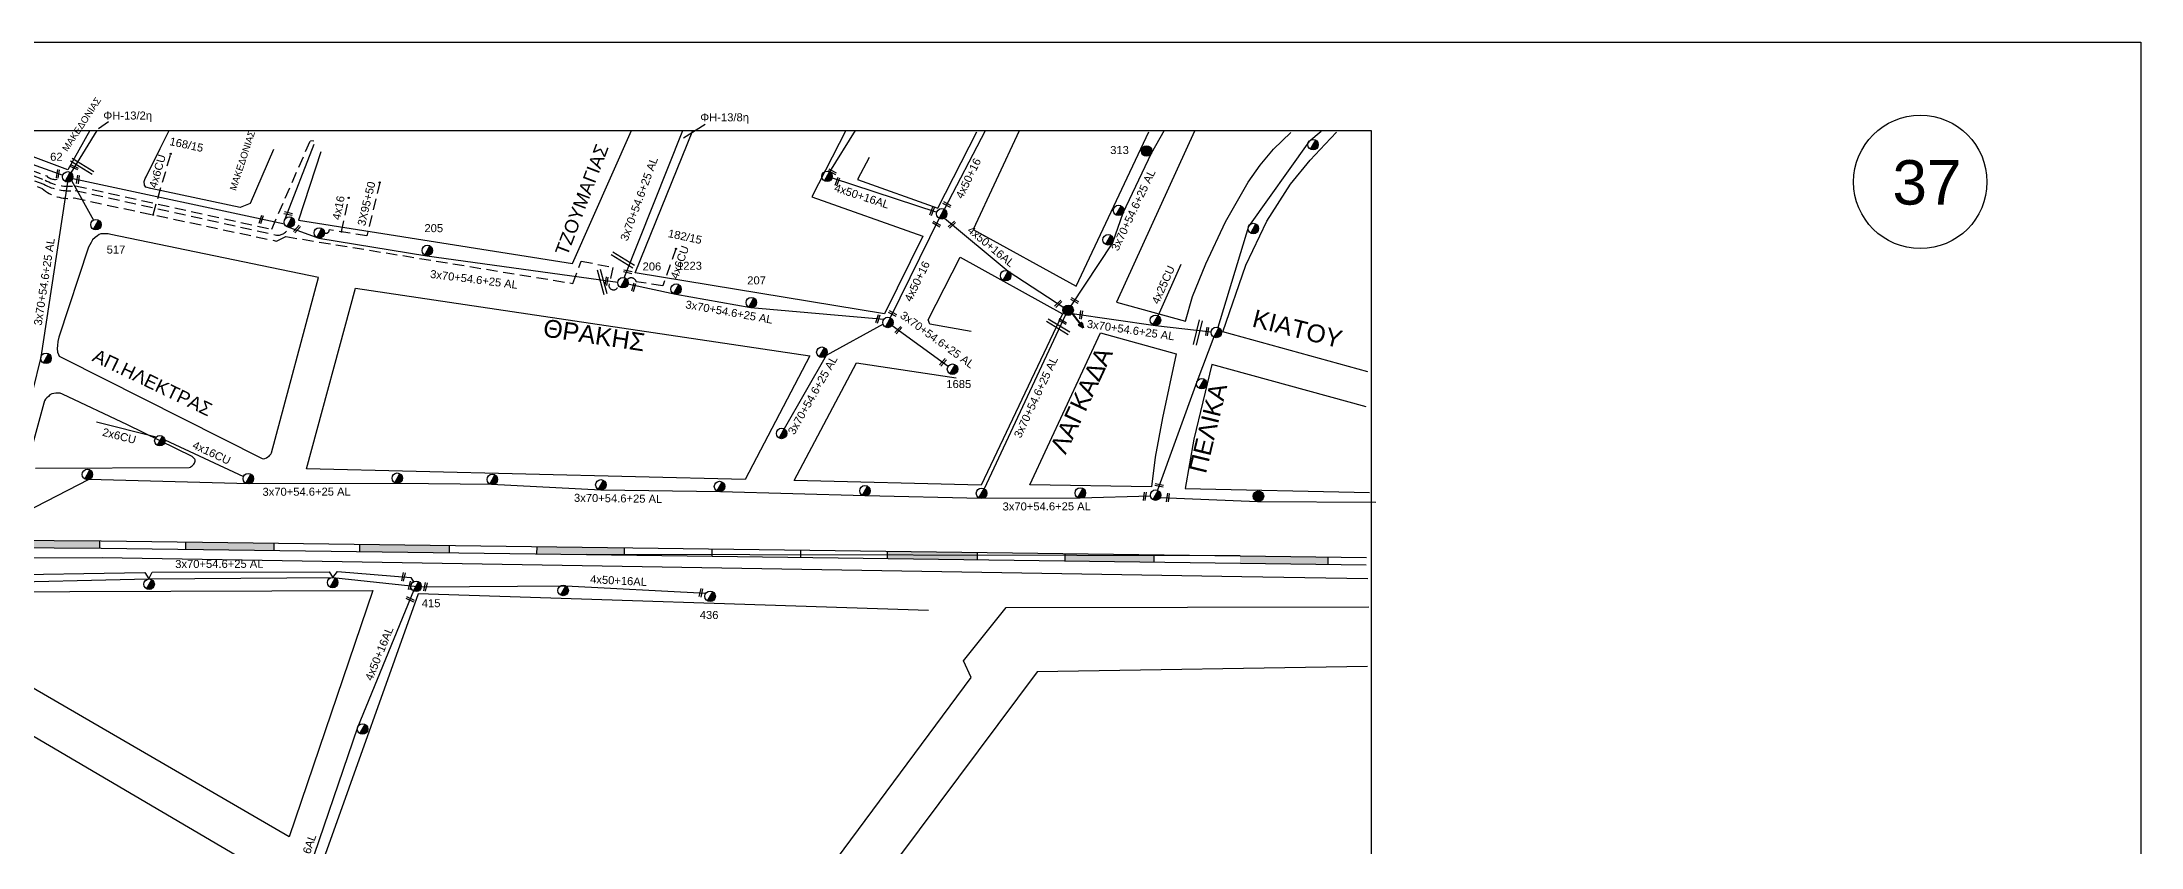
# Model space of a CAD drawing. Header units: millimetres. Extents: x 7477 to 9676, y 1828 to 2857.
# Drawn here: x 9203.3 to 9675.5, y 2674.6 to 2855.5 of the extents above; entities that cross this region are included whole.
import ezdxf
from ezdxf.enums import TextEntityAlignment as Align

# ---------------------------------------------------------------- set-up
doc = ezdxf.new("R2010")
doc.units = ezdxf.units.MM
doc.linetypes.add('DASHED', pattern=[19.05, 12.7, -6.35])
for name, color, linetype, lineweight in [('2x6CU', 7, 'Continuous', 30), ('3x150+50', 7, 'Continuous', 30), ('3x70+54.6+25 AL', 7, 'SYN_LINE', 30), ('3X95+50', 7, 'Continuous', 30), ('4x16', 7, 'Continuous', 30), ('4x16CU', 7, 'Continuous', 30), ('4x25CU', 7, 'Continuous', 30), ('4x50+16', 7, 'Continuous', 30), ('4x50+16AL', 7, 'Continuous', 30), ('4x6CU', 7, 'Continuous', 30), ('text διευθύνσεων', 250, 'Continuous', 30), ('Υπόβαθρο ΔΕΗ', 7, 'Continuous', 30)]:
    doc.layers.add(name, color=color, linetype=linetype, lineweight=lineweight)
for name, color, linetype in [('TEXT ΚΑΛΩΔΙΩΝ', 7, 'Continuous'), ('Άγνωστα', 7, 'Continuous'), ('ΑΓΝΩΣΤΟ ΕΝΑΕΡΙΟ ΚΑΛΩΔΙΟ', 7, 'Continuous'), ('Επίτονοι', 7, 'Continuous'), ('Επιγραφές - Σχήματα', 7, 'Continuous'), ('Μηχανική τομή', 7, 'Continuous'), ('Στύλος Ξύλινος', 7, 'Continuous'), ('Στύλος Ξύλινος @ 1', 7, 'Continuous'), ('Στύλος ΦΜ', 7, 'Continuous'), ('Στύλος ΦΜ @ 1', 7, 'Continuous'), ('Συνδέσεις', 7, 'Continuous'), ('Τομή', 7, 'Continuous')]:
    doc.layers.add(name, color=color, linetype=linetype)
doc.styles.add('arial', font='ARIAL.TTF')
doc.styles.get("Standard").update_dxf_attribs({"font": 'ARIAL.TTF'})
doc.linetypes.add('SYN_LINE', pattern='A,0.5,-0.0001,["/\\/\\/\\/",Standard,S=0.1,R=0,X=0,Y=-0.05],-0.25', length=0.7501)
doc.dimstyles.new('ISO-25', dxfattribs={"dimtxt": 2.5, "dimasz": 2.5, "dimexe": 1.25, "dimexo": 0.625, "dimtad": 1, "dimtxsty": 'Standard', "dimcen": 2.5, "dimadec": 0, "dimazin": 0, "dimtfac": 1, "dimtmove": 0, "dimatfit": 3, "dimfxl": 1, "dimarcsym": 0})

# ---------------------------------------------------------------- blocks, each defined once
blk = doc.blocks.new('ΥΠΑΡΧΩΝ ΤΣΙΜΕΝΤΕΝΙΟΣ ΣΤΥΛΟΣ')
at = {"layer": 'Στύλος ΦΜ'}
blk.add_hatch(color=7, dxfattribs=at).paths.add_polyline_path([(-1.3, -2.3, 0.574793), (2.6, 0, 0.268822), (1.3, 2.3)])
at = {"layer": 'Στύλος ΦΜ', "color": 7}
blk.add_line((-1.3, -2.3), (1.3, 2.3), dxfattribs=at)
blk.add_circle((0, 0), 2.62, dxfattribs=at)
at = {"layer": 'Στύλος ΦΜ', "flags": 4}
for tag, p in [('ΑΡΙΘΜΟΣ', (-4.7, 8.1)), ('ΤΥΠΟΣ', (-4.9, 3))]:
    blk.add_attdef(tag, p, '', height=4, dxfattribs=at)
blk = doc.blocks.new('ΥΠΑΡΧΩΝ ΞΥΛΙΝΟΣ ΣΤΥΛΟΣ')
at = {"layer": 'Στύλος Ξύλινος'}
h = blk.add_hatch(color=7, dxfattribs=at)
h.paths.add_polyline_path([(-2.6, 0, 0.270008), (-1.3, -2.3), (1.3, 2.3, 0.576266)])
h.paths.add_polyline_path([(-1.3, -2.3, 0.574793), (2.6, 0, 0.268822), (1.3, 2.3)])
at = {"layer": 'Στύλος Ξύλινος', "color": 7}
blk.add_line((-1.3, -2.3), (1.3, 2.3), dxfattribs=at)
blk.add_circle((0, 0), 2.62, dxfattribs=at)
at = {"layer": 'Στύλος Ξύλινος', "flags": 4}
for tag, p in [('ΑΡΙΘΜΟΣ', (-4.9, 8.6)), ('ΤΥΠΟΣ', (-4.8, 3.4))]:
    blk.add_attdef(tag, p, '', height=4, dxfattribs=at)
blk = doc.blocks.new('ΜΗΧΑΝΙΚΗ ΤΟΜΗ')
at = {"layer": 'Μηχανική τομή', "ltscale": 40}
for p, q in [((-1.9, 0.8), (5.7, 0.8)), ((-1.9, -0.8), (5.7, -0.8))]:
    blk.add_line(p, q, dxfattribs=at)
blk = doc.blocks.new('ΕΠΙΤΟΝΟΣ')
at = {"layer": 'Επίτονοι', "lineweight": 40, "ltscale": 40}
blk.add_hatch(color=256, dxfattribs=at).paths.add_polyline_path([(-1.1, 6.5), (0, 9.1), (1.1, 6.5)])
for p, q in [((-1.1, 6.5), (0, 9.1)), ((1.1, 6.5), (-1.1, 6.5)), ((-1.1, 6.5), (0, 6.5)), ((0, 9.1), (1.1, 6.5)), ((0, 6.5), (0, 0))]:
    blk.add_line(p, q, dxfattribs=at)
blk = doc.blocks.new('_ΣΥΝΔΕΣΗ')
at = {"layer": 'Συνδέσεις', "linetype": 'SYN_LINE', "ltscale": 40}
blk.add_hatch(color=256, dxfattribs=at).paths.add_polyline_path([(0.5, 0, 1), (-0.5, 0, 1)])
at = {"layer": 'Συνδέσεις'}
blk.add_circle((0, 0), 0.5, dxfattribs=at)
blk = doc.blocks.new('ΤΟΜΗ')
at = {"layer": 'Τομή', "ltscale": 40}
for p, q in [((-5.7, 0), (17.1, 0)), ((-5.7, -2.8), (17.1, -2.8))]:
    blk.add_line(p, q, dxfattribs=at)

msp = doc.modelspace()

# ---------------------------------------------------------------- hatches: boundary and pattern name
at = {"layer": 'Υπόβαθρο ΔΕΗ', "lineweight": -3}
h = msp.add_hatch(color=256, dxfattribs=at)
h.dxf.hatch_style = 1
h.paths.add_polyline_path([(9472.85, 2740), (9472.83, 2738.37), (9492.57, 2738.11), (9492.59, 2739.74)])
h.paths.add_polyline_path([(9453.42, 2738.63), (9453.44, 2740.25), (9433.39, 2740.52), (9433.37, 2738.89)])
h.paths.add_polyline_path([(9393.44, 2741.04), (9393.41, 2739.42), (9413.68, 2739.15), (9413.71, 2740.78)])
h.paths.add_polyline_path([(9314.6, 2742.08), (9314.58, 2740.46), (9334.25, 2740.2), (9334.27, 2741.82)])
h.paths.add_polyline_path([(9274.74, 2742.61), (9274.72, 2740.99), (9294.89, 2740.72), (9294.91, 2742.34)])
h.paths.add_polyline_path([(9235.58, 2743.13), (9235.56, 2741.5), (9255.44, 2741.24), (9255.46, 2742.86)])
h.paths.add_polyline_path([(9196.17, 2743.52), (9196.16, 2741.9), (9216.23, 2741.76), (9216.24, 2743.38)])
h.paths.add_polyline_path([(9176.45, 2742.04), (9176.46, 2743.67), (9156.09, 2743.81), (9156.08, 2742.19)])
h.paths.add_polyline_path([(9116.88, 2744.09), (9116.87, 2742.47), (9136.99, 2742.33), (9137, 2743.95)])
h.paths.add_polyline_path([(9076.92, 2744.38), (9076.91, 2742.76), (9097.32, 2742.61), (9097.34, 2744.24)])
h.paths.add_polyline_path([(9037.41, 2744.67), (9037.4, 2743.05), (9057.48, 2742.9), (9057.49, 2744.52)])
h.paths.add_polyline_path([(9017.92, 2743.19), (9017.93, 2744.81), (8997.56, 2744.95), (8997.55, 2743.33)])
h.paths.add_polyline_path([(8958.65, 2745.13), (8958.65, 2743.51), (8973.75, 2743.5), (8978.2, 2743.47), (8978.21, 2745.09), (8973.76, 2745.13)])
h.paths.add_polyline_path([(8918.85, 2745.13), (8918.85, 2743.51), (8939, 2743.51), (8939, 2745.13)])

# ---------------------------------------------------------------- linework, layer by layer
at = {"layer": '2x6CU', "color": 2, "linetype": 'SYN_LINE', "lineweight": -3, "ltscale": 15}
msp.add_lwpolyline([(9215.55, 2770.14), (9228.99, 2766.75)], dxfattribs=at)
at = {"layer": '3x150+50', "color": 30, "linetype": 'DASHED', "lineweight": -3, "ltscale": 0.2}
msp.add_lwpolyline([(9170.2, 2820.97), (9171.26, 2824.46), (9163.65, 2826.78), (9168.26, 2838.57), (9204.38, 2825.43, 0.401964), (9207.91, 2825.28)], format="xyb", dxfattribs=at)
at = {"layer": '3x150+50', "color": 151, "linetype": 'DASHED', "lineweight": -3, "ltscale": 0.2}
msp.add_lwpolyline([(9171.37, 2820.61), (9172.72, 2825.07), (9164.97, 2827.42), (9168.84, 2837.29), (9204.03, 2824.49, 0.162216), (9210.84, 2823.2), (9254.98, 2813.46), (9263.7, 2833.43), (9264.46, 2833.29)], format="xyb", dxfattribs=at)
at = {"layer": '3x150+50', "color": 1, "linetype": 'DASHED', "lineweight": -3, "ltscale": 0.2}
msp.add_lwpolyline([(9172.56, 2820.25), (9174.2, 2825.66), (9166.3, 2828.07), (9169.41, 2836.02), (9203.69, 2823.55, 0.159053), (9210.79, 2822.19), (9256.03, 2812.14, 0.369919), (9258.75, 2813.9)], format="xyb", dxfattribs=at)
at = {"layer": '3x150+50', "color": 62, "linetype": 'DASHED', "lineweight": -3, "ltscale": 0.2}
msp.add_lwpolyline([(9173.65, 2819.92), (9175.58, 2826.29), (9167.62, 2828.71), (9169.99, 2834.75), (9203.35, 2822.61, 0.222779), (9210.51, 2820.48), (9256.05, 2810.79), (9258.15, 2811.8), (9322.75, 2801.27), (9324.62, 2806.3), (9331.71, 2804.88), (9330.83, 2800.73, 0.948316), (9332.93, 2800.91)], format="xyb", dxfattribs=at)
at = {"layer": '3x70+54.6+25 AL', "color": 30, "linetype": 'SYN_LINE', "lineweight": -3, "ltscale": 15}
for points in [[(9182.2, 2834.83), (9207.97, 2825.59)], [(9209.02, 2824.05), (9203.07, 2784.72), (9199.28, 2769.37), (9193.76, 2748.58)]]:
    msp.add_lwpolyline(points, dxfattribs=at)
at = {"layer": '3x70+54.6+25 AL', "color": 6, "linetype": 'SYN_LINE', "lineweight": -3, "ltscale": 15}
msp.add_lwpolyline([(9209.86, 2826.12), (9215.75, 2835.63)], dxfattribs=at)
at = {"layer": '3x70+54.6+25 AL', "color": 133, "linetype": 'SYN_LINE', "lineweight": -3, "ltscale": 15}
msp.add_lwpolyline([(9334.28, 2802.56), (9347.5, 2835.63)], dxfattribs=at)
at = {"layer": '3x70+54.6+25 AL', "color": 62, "linetype": 'SYN_LINE', "lineweight": -3, "ltscale": 15}
for points in [[(9455.77, 2835.63), (9452.85, 2830.5), (9446.47, 2817.03), (9444.13, 2810.42), (9434.79, 2796.22)], [(9392.65, 2793.19), (9362.78, 2795.78), (9345.91, 2798.81), (9335.13, 2801.08)], [(9392.5, 2792.09), (9379.68, 2785.08), (9370.28, 2768.56)], [(9394.57, 2791.82), (9407.19, 2782.67)], [(9435.09, 2794.53), (9453.8, 2791.8), (9466.31, 2790.38)]]:
    msp.add_lwpolyline(points, dxfattribs=at)
at = {"layer": '3x70+54.6+25 AL', "color": 1, "linetype": 'SYN_LINE', "lineweight": -3, "ltscale": 15}
for points in [[(9209.91, 2824.38), (9214.86, 2815.51)], [(9210.21, 2824.86), (9257.85, 2814.66)], [(9258.37, 2814.03), (9265.59, 2811.45), (9289.88, 2807.5), (9332.83, 2801.58)]]:
    msp.add_lwpolyline(points, dxfattribs=at)
at = {"layer": '3x70+54.6+25 AL', "color": 2, "linetype": 'SYN_LINE', "lineweight": -3, "ltscale": 15}
for points in [[(9433.56, 2794.21), (9415.25, 2755.11)], [(9452.67, 2753.42), (9436.86, 2752.97), (9414.69, 2752.92), (9388.52, 2753.5), (9355.91, 2754.45), (9329.03, 2754.8), (9304.46, 2756.04), (9283.22, 2756.31), (9249.94, 2756.22), (9213.87, 2757.21), (9194.63, 2747.29)]]:
    msp.add_lwpolyline(points, dxfattribs=at)
at = {"layer": '3x70+54.6+25 AL', "color": 27, "linetype": 'SYN_LINE', "lineweight": -3, "ltscale": 15}
for points in [[(9188.64, 2733.94), (9189.81, 2735.67), (9226.44, 2736.32), (9227.31, 2734.83), (9228.12, 2736.39), (9267.89, 2736.46), (9268.7, 2735.19), (9269.79, 2736.5), (9286.26, 2735.14), (9286.84, 2734.17)], [(9188.64, 2733.94), (9227.31, 2734.83), (9268.7, 2735.19), (9286.28, 2733.29)]]:
    msp.add_lwpolyline(points, dxfattribs=at)
at = {"layer": '3X95+50', "color": 1, "linetype": 'DASHED', "lineweight": -3, "ltscale": 0.2}
msp.add_lwpolyline([(9279.27, 2823.95), (9276.4, 2811.96), (9267.93, 2813.32, -0.611289), (9266.86, 2812.66, 1.767239)], format="xyb", dxfattribs=at)
at = {"layer": '4x16', "color": 1, "linetype": 'DASHED', "lineweight": -3, "ltscale": 0.2}
msp.add_lwpolyline([(9270.7, 2812.87), (9272.3, 2820.5)], dxfattribs=at)
at = {"layer": '4x16CU', "color": 2, "linetype": 'SYN_LINE', "lineweight": -3, "ltscale": 15}
msp.add_lwpolyline([(9230.97, 2766.11), (9248.64, 2757.87)], dxfattribs=at)
at = {"layer": '4x25CU', "color": 62, "linetype": 'SYN_LINE', "lineweight": -3, "ltscale": 15}
msp.add_lwpolyline([(9454.38, 2794), (9459.58, 2805.59)], dxfattribs=at)
at = {"layer": '4x50+16', "color": 62, "lineweight": -3, "ltscale": 0.2}
for points in [[(9386.22, 2835.63), (9380.49, 2826.36)], [(9406.3, 2817.94), (9415.59, 2835.63)], [(9405.13, 2815.9), (9394.13, 2793.55)]]:
    msp.add_lwpolyline(points, dxfattribs=at)
at = {"layer": '4x50+16AL', "color": 62, "lineweight": -3, "ltscale": 0.2}
for points in [[(9381.03, 2824.97), (9404.59, 2817.29)], [(9406.32, 2815.91), (9420.69, 2804.03), (9433.16, 2795.88)]]:
    msp.add_lwpolyline(points, dxfattribs=at)
at = {"layer": '4x50+16AL', "color": 27, "lineweight": -3, "ltscale": 0.2}
for points in [[(9286.87, 2732.14), (9274.29, 2701.44), (9262.39, 2666.51), (9251.92, 2635.76)], [(9286.28, 2733.29), (9288.62, 2733.04), (9321.12, 2733.27), (9352.68, 2731.66)]]:
    msp.add_lwpolyline(points, dxfattribs=at)
at = {"layer": '4x6CU', "color": 62, "linetype": 'DASHED', "lineweight": -3, "ltscale": 0.2}
msp.add_lwpolyline([(9228.3, 2816.7), (9232.26, 2830.39)], dxfattribs=at)
msp.add_lwpolyline([(9345.92, 2809.03), (9342.96, 2800.75), (9337, 2801.61, 0.588834), (9334.94, 2802.12, -39.081618)], format="xyb", dxfattribs=at)
at = {"layer": 'ΑΓΝΩΣΤΟ ΕΝΑΕΡΙΟ ΚΑΛΩΔΙΟ', "color": 2, "lineweight": -3, "ltscale": 0.2}
for points in [[(9491.07, 2835.42), (9488.28, 2833.12), (9474.73, 2814.05), (9467.82, 2791.38)], [(9466.9, 2789.23), (9463.11, 2779.12), (9454.22, 2754.78)], [(9454.86, 2753.14), (9476.74, 2752.28), (9503.35, 2752.1)]]:
    msp.add_lwpolyline(points, dxfattribs=at)
at = {"layer": 'ΑΓΝΩΣΤΟ ΕΝΑΕΡΙΟ ΚΑΛΩΔΙΟ', "color": 151, "lineweight": -3, "ltscale": 0.2}
msp.add_lwpolyline([(9258, 2815.75), (9264.55, 2832.54)], dxfattribs=at)
at = {"layer": 'Επιγραφές - Σχήματα', "lineweight": -3}
msp.add_lwpolyline([(7476.75, 2855.51), (9675.5, 2855.53), (9675.51, 1836.39), (7476.75, 1836.37)], close=True, dxfattribs=at)
at = {"layer": 'Επιγραφές - Σχήματα', "lineweight": -3, "ltscale": 0.2}
msp.add_circle((9625.86, 2824.08), 15, dxfattribs=at)
at = {"layer": 'Υπόβαθρο ΔΕΗ', "lineweight": -3}
for points in [[(7515.98, 2835.63), (9502.35, 2835.63), (9502.35, 1846.95), (7515.98, 1846.95)], [(9265.48, 2802.58), (9218.81, 2812.29), (9218.17, 2812.42), (9217.07, 2812.45), (9216.53, 2812.41), (9216.19, 2812.26), (9215.81, 2811.98), (9215.27, 2811.62), (9214.68, 2811.07), (9214.33, 2810.45), (9213.78, 2809.4), (9207.06, 2789.2), (9206.88, 2788.24), (9206.81, 2787.3), (9206.73, 2786.63), (9206.81, 2785.85), (9206.98, 2785.26), (9207.19, 2784.91), (9208.05, 2784.43), (9252.8, 2761.92), (9253.12, 2761.86), (9253.46, 2761.93), (9253.84, 2762.08), (9254.14, 2762.3), (9254.37, 2762.45), (9254.55, 2762.63), (9254.8, 2762.91), (9254.93, 2763.18)], [(9376.06, 2784.97), (9361.47, 2757.18), (9262.81, 2759.62), (9273.83, 2800.17)], [(9458.44, 2785.42), (9455.37, 2771.09), (9453.72, 2762.24), (9452.87, 2755.54), (9425.51, 2756), (9441.4, 2790.15)], [(9164.06, 2731.88), (9277.73, 2732.23), (9258.91, 2676.83)]]:
    msp.add_lwpolyline(points, close=True, dxfattribs=at)
for points in [[(9214.04, 2835.63), (9209.14, 2826.81), (9185.44, 2835.63)], [(9255.41, 2831.34), (9250.11, 2819.24), (9247.87, 2818.37), (9227.8, 2822.59), (9227.8, 2822.59), (9226.66, 2822.88), (9226.36, 2823.33), (9226.32, 2824.19), (9226.53, 2824.82), (9226.76, 2825.26), (9226.76, 2825.26), (9229.85, 2831.6), (9229.85, 2831.6), (9231.9, 2835.63)], [(9266.02, 2830.86), (9260.98, 2815.5), (9322.65, 2805.71), (9335.92, 2835.63)], [(9384.11, 2835.63), (9376.5, 2820.74), (9401.43, 2811.86), (9392.86, 2794.44), (9336.74, 2803.62), (9349.69, 2835.63)], [(9389.37, 2829.6), (9386.76, 2824.66), (9404.81, 2818.22), (9413.62, 2835.32)], [(9423.12, 2835.6), (9412.8, 2813.42), (9435.94, 2800.64), (9452.33, 2835.35)], [(9462.57, 2835.48), (9445.04, 2797.04), (9460.55, 2792.77), (9462.14, 2798.3), (9465.09, 2805.7), (9469.52, 2815.09), (9474.66, 2824.05), (9477.34, 2827.83), (9480.33, 2831.42), (9484.24, 2835.2)], [(9501.55, 2781.39), (9468.95, 2790.37), (9474.1, 2805.39), (9478.84, 2815.24), (9484.18, 2823.55), (9488.57, 2828.96), (9491.98, 2832.59), (9494.52, 2835.29)], [(8425.18, 2833.22), (8458.88, 2814.12), (8494.02, 2794.76), (8529.36, 2775.43), (8544.84, 2766.9), (8550.64, 2763.94), (8554.51, 2762.52), (8562.45, 2759.9), (8569.26, 2758.39), (8577.59, 2755.91), (8583.45, 2754.82), (8604.39, 2750.58), (8621.16, 2748.12), (8642.7, 2745.68), (8670.45, 2744.13), (8712.98, 2743.86), (8746.01, 2743.77), (8783.29, 2743.59), (8891.61, 2743.51), (8973.75, 2743.5), (9216.61, 2741.76), (9325.77, 2740.31), (9501.22, 2738)], [(8428.9, 2832.98), (8459.67, 2815.54), (8494.8, 2796.18), (8530.12, 2776.87), (8546.4, 2768.65), (8551.52, 2765.85), (8555.43, 2764.53), (8562.01, 2762.24), (8569.72, 2759.95), (8577.97, 2757.49), (8583.76, 2756.41), (8604.67, 2752.18), (8621.37, 2749.73), (8642.84, 2747.29), (8670.5, 2745.75), (8712.99, 2745.48), (8746.02, 2745.39), (8783.29, 2745.21), (8891.61, 2745.14), (8973.76, 2745.13), (9216.62, 2743.38), (9472.85, 2740), (9501.24, 2739.62)], [(9412.35, 2790.48), (9403.07, 2792.13), (9402.69, 2793.08), (9409.83, 2807.18), (9432.9, 2794.42), (9414.59, 2755.94), (9372.54, 2757), (9386.53, 2783.43), (9408.98, 2780.07)], [(9501.23, 2773.49), (9466.51, 2783.04), (9462.42, 2766.24), (9460.44, 2755.18), (9501.92, 2754.26)], [(9201.81, 2759.73), (9236.44, 2759.88), (9236.69, 2759.97), (9236.89, 2760.11), (9237.07, 2760.28), (9237.28, 2760.47), (9237.46, 2760.67), (9237.61, 2760.87), (9237.71, 2761.09), (9237.77, 2761.32), (9237.78, 2761.58), (9237.72, 2761.77), (9237.05, 2762.35), (9222.57, 2769.45), (9207.89, 2776.37), (9207.41, 2776.58), (9206.9, 2776.57), (9206.39, 2776.58), (9205.96, 2776.55), (9205.48, 2776.46), (9205.1, 2776.21), (9204.77, 2775.85), (9204.42, 2775.56), (9204.11, 2775.24), (9203.84, 2774.88), (9203.68, 2774.34), (9200.31, 2762)], [(8919.77, 2738.8), (8973.73, 2738.79), (9216.8, 2739.67), (9473.25, 2735.39), (9501.54, 2734.94)], [(9216.24, 2743.38), (9216.23, 2741.76)], [(9235.58, 2743.13), (9235.56, 2741.5)], [(9255.46, 2742.86), (9255.44, 2741.24)], [(9274.74, 2742.61), (9274.72, 2740.99)], [(9294.91, 2742.34), (9294.89, 2740.72)], [(9314.6, 2742.08), (9314.58, 2740.46)], [(9472.85, 2740), (9325.77, 2740.31)], [(9334.27, 2741.82), (9334.25, 2740.2)], [(9354, 2741.56), (9353.98, 2739.94)], [(9373.96, 2741.3), (9373.94, 2739.68)], [(9393.44, 2741.04), (9393.41, 2739.42)], [(9413.71, 2740.78), (9413.68, 2739.15)], [(9433.39, 2740.52), (9433.37, 2738.89)], [(9453.44, 2740.25), (9453.42, 2738.63)], [(9492.59, 2739.74), (9492.57, 2738.11)], [(9255.52, 2667.65), (9148.39, 2730.48), (9112.34, 2682.68), (9230.74, 2593.93)], [(9402.7, 2727.71), (9287.91, 2731.52), (9266.99, 2672.91), (9347.21, 2624.93), (9412.33, 2712.68), (9410.64, 2716.46), (9420.18, 2728.38), (9501.78, 2728.53), (9501.78, 2728.53)], [(9501.47, 2715.14), (9427.15, 2713.98), (9364.99, 2630.81), (9399.52, 2607.1), (9438.33, 2663.62)]]:
    msp.add_lwpolyline(points, dxfattribs=at)

# ---------------------------------------------------------------- block references
at = {"layer": 'Επίτονοι', "lineweight": -3, "xscale": 0.4499999999998183, "yscale": 0.4499999999998183, "zscale": 0.4499999999998183, "rotation": 217.0652993358767}
msp.add_blockref('ΕΠΙΤΟΝΟΣ', (9435.09, 2794.53), dxfattribs=at)
at = {"layer": 'Μηχανική τομή', "lineweight": -3, "zscale": 0.4999999999999997}
for p, xscale, yscale, rotation in [((9206.84, 2825.45), 0.2499999999999997, 0.2499999999999997, 81.96863215315341), ((9211, 2827.15), 0.2499999999999997, 0.2499999999999997, 155.7370633463726), ((9211.36, 2824.14), 0.2499999999999997, 0.2499999999999997, 81.96863215315341), ((9380.64, 2826.63), 0.2499999999999997, 0.2499999999999997, 331.229977381146), ((9382.36, 2824.54), 0.2499999999999996, 0.2499999999999996, 248.7464683615867), ((9406.43, 2819.27), 0.2499999999999997, 0.2499999999999997, 331.229977381146), ((9252.72, 2816.05), 0.2499999999999997, 0.2499999999999997, 250.8320248195041), ((9258.25, 2817.11), 0.2499999999999996, 0.2499999999999996, 347.6874549958202), ((9403.63, 2817.89), 0.2499999999999996, 0.2499999999999996, 248.7464683615867), ((9404.11, 2814.88), 0.2499999999999997, 0.2499999999999997, 331.229977381146), ((9408.34, 2814.81), 0.2499999999999996, 0.2499999999999996, 223.1700657725387), ((9260.97, 2813.85), 0.2499999999999997, 0.2499999999999997, 227.3009390910228), ((9330.27, 2801.3), 0.2499999999999997, 0.2499999999999997, 81.96863215315341), ((9334.63, 2804.02), 0.2499999999999996, 0.2499999999999996, 347.6874549958202), ((9336.52, 2800.79), 0.2499999999999997, 0.2499999999999997, 252.61635298878), ((9432.26, 2797.01), 0.2499999999999996, 0.2499999999999996, 223.1700657725387), ((9435.17, 2797.68), 0.2499999999999997, 0.2499999999999997, 331.229977381146), ((9391.44, 2793.71), 0.2499999999999997, 0.2499999999999997, 252.61635298878), ((9394.2, 2794.76), 0.2499999999999997, 0.2499999999999997, 331.229977381146), ((9396.3, 2791.12), 0.2499999999999997, 0.2499999999999997, 227.3009390910228), ((9432.46, 2792.95), 0.2499999999999997, 0.2499999999999997, 331.229977381146), ((9437.09, 2794.67), 0.2499999999999996, 0.2499999999999996, 262.0338943624333), ((9465.45, 2790.91), 0.2499999999999996, 0.2499999999999996, 262.0338943624332), ((9406.3, 2783.87), 0.2499999999999997, 0.2499999999999997, 227.3009390910228), ((9451.35, 2752.94), 0.2499999999999997, 0.2499999999999997, 81.96863215315341), ((9455.1, 2755.77), 0.2499999999999997, 0.2499999999999997, 168.6377447304258), ((9456.56, 2752.65), 0.2499999999999997, 0.2499999999999997, 81.96863215315341), ((9284.68, 2735.77), 0.2499999999999996, 0.2499999999999996, 257.716989652769), ((9286.19, 2733.8), 0.2499999999999996, 0.2499999999999996, 257.716989652769), ((9285.68, 2730.5), 0.2499999999999995, 0.2499999999999995, 335.43397930555), ((9289.62, 2733.55), 0.2499999999999996, 0.2499999999999996, 257.716989652769), ((9351.6, 2732.21), 0.2499999999999996, 0.2499999999999996, 257.716989652769)]:
    msp.add_blockref('ΜΗΧΑΝΙΚΗ ΤΟΜΗ', p, dxfattribs=dict(at, xscale=xscale, yscale=yscale, rotation=rotation))
at = {"layer": 'Στύλος Ξύλινος @ 1', "lineweight": -3, "ltscale": 40}
ref = msp.add_blockref('ΥΠΑΡΧΩΝ ΞΥΛΙΝΟΣ ΣΤΥΛΟΣ', (9451.8, 2831.03), dxfattribs=dict(at, xscale=0.4499999999998181, yscale=0.4499999999998181, zscale=0.4499999999998181))
ref.add_attrib('ΤΥΠΟΣ', '313', (9443.61, 2830.35), dxfattribs={"layer": 'Στύλος Ξύλινος', "height": 1.8, "flags": 4})
at = {"layer": 'Στύλος Ξύλινος @ 1', "lineweight": -3, "ltscale": 40, "xscale": 0.4499999999998181, "yscale": 0.4499999999998181, "zscale": 0.4499999999998181}
for p in [(9434.14, 2795.23), (9476.96, 2753.44)]:
    msp.add_blockref('ΥΠΑΡΧΩΝ ΞΥΛΙΝΟΣ ΣΤΥΛΟΣ', p, dxfattribs=at)
at = {"layer": 'Στύλος ΦΜ @ 1', "lineweight": -3, "ltscale": 40, "xscale": 0.4499999999998181, "yscale": 0.4499999999998181, "zscale": 0.4499999999998181}
for p in [(9489.25, 2832.46), (9379.91, 2825.34), (9258.95, 2815.06), (9405.71, 2816.92), (9445.49, 2817.68), (9475.81, 2813.6), (9265.68, 2812.62), (9443.14, 2811.07), (9420.1, 2803.01), (9393.61, 2792.49), (9453.79, 2792.98), (9467.48, 2790.25), (9378.75, 2785.81), (9204.21, 2784.43), (9464.22, 2778.72), (9369.69, 2767.54), (9229.81, 2765.9), (9213.51, 2758.33), (9249.71, 2757.38), (9283.23, 2757.48), (9304.62, 2757.21), (9329.03, 2755.98), (9355.73, 2755.61), (9388.44, 2754.67), (9414.66, 2754.09), (9436.89, 2754.15), (9453.82, 2753.68), (9227.4, 2733.66), (9268.69, 2734.01), (9320.54, 2732.25), (9275.42, 2701.1)]:
    msp.add_blockref('ΥΠΑΡΧΩΝ ΤΣΙΜΕΝΤΕΝΙΟΣ ΣΤΥΛΟΣ', p, dxfattribs=at)
at = {"layer": 'Στύλος ΦΜ @ 1', "lineweight": -3, "ltscale": 40}
ref = msp.add_blockref('ΥΠΑΡΧΩΝ ΤΣΙΜΕΝΤΕΝΙΟΣ ΣΤΥΛΟΣ', (9209.09, 2825.22), dxfattribs=dict(at, xscale=0.4499999999998181, yscale=0.4499999999998181, zscale=0.4499999999998181))
ref.add_attrib('ΤΥΠΟΣ', '62', (9205.14, 2828.84), dxfattribs={"layer": 'Στύλος ΦΜ', "height": 1.8, "flags": 4})
ref = msp.add_blockref('ΥΠΑΡΧΩΝ ΤΣΙΜΕΝΤΕΝΙΟΣ ΣΤΥΛΟΣ', (9215.44, 2814.48), dxfattribs=dict(at, xscale=0.4499999999998181, yscale=0.4499999999998181, zscale=0.4499999999998181))
ref.add_attrib('ΤΥΠΟΣ', '517', (9217.85, 2807.97), dxfattribs={"layer": 'Στύλος ΦΜ', "height": 1.8, "flags": 4})
ref = msp.add_blockref('ΥΠΑΡΧΩΝ ΤΣΙΜΕΝΤΕΝΙΟΣ ΣΤΥΛΟΣ', (9289.98, 2808.68), dxfattribs=dict(at, xscale=0.4499999999998181, yscale=0.4499999999998181, zscale=0.4499999999998181))
ref.add_attrib('ΤΥΠΟΣ', '205', (9289.34, 2812.79), dxfattribs={"layer": 'Στύλος ΦΜ', "height": 1.8, "flags": 4})
ref = msp.add_blockref('ΥΠΑΡΧΩΝ ΤΣΙΜΕΝΤΕΝΙΟΣ ΣΤΥΛΟΣ', (9334, 2801.42), dxfattribs=dict(at, xscale=0.4499999999998181, yscale=0.4499999999998181, zscale=0.4499999999998181))
ref.add_attrib('ΤΥΠΟΣ', '206', (9338.41, 2804.18), dxfattribs={"layer": 'Στύλος ΦΜ', "height": 1.8, "flags": 4})
ref = msp.add_blockref('ΥΠΑΡΧΩΝ ΤΣΙΜΕΝΤΕΝΙΟΣ ΣΤΥΛΟΣ', (9345.95, 2799.99), dxfattribs=dict(at, xscale=0.4499999999998181, yscale=0.4499999999998181, zscale=0.4499999999998181))
ref.add_attrib('ΤΥΠΟΣ', '1223', (9346.17, 2804.34), dxfattribs={"layer": 'Στύλος ΦΜ', "height": 1.8, "flags": 4})
ref = msp.add_blockref('ΥΠΑΡΧΩΝ ΤΣΙΜΕΝΤΕΝΙΟΣ ΣΤΥΛΟΣ', (9362.88, 2796.96), dxfattribs=dict(at, xscale=0.4499999999998181, yscale=0.4499999999998181, zscale=0.4499999999998181))
ref.add_attrib('ΤΥΠΟΣ', '207', (9361.96, 2801.05), dxfattribs={"layer": 'Στύλος ΦΜ', "height": 1.8, "flags": 4})
ref = msp.add_blockref('ΥΠΑΡΧΩΝ ΤΣΙΜΕΝΤΕΝΙΟΣ ΣΤΥΛΟΣ', (9408.14, 2781.98), dxfattribs=dict(at, xscale=0.4499999999997585, yscale=0.4499999999997585, zscale=0.4499999999997585))
ref.add_attrib('ΤΥΠΟΣ', '1685', (9406.75, 2777.75), dxfattribs={"layer": 'Στύλος ΦΜ', "height": 1.8, "rotation": 360, "flags": 4})
ref = msp.add_blockref('ΥΠΑΡΧΩΝ ΤΣΙΜΕΝΤΕΝΙΟΣ ΣΤΥΛΟΣ', (9287.45, 2733.17), dxfattribs=dict(at, xscale=0.4499999999998181, yscale=0.4499999999998181, zscale=0.4499999999998181))
ref.add_attrib('ΤΥΠΟΣ', '415', (9288.74, 2728.49), dxfattribs={"layer": 'Στύλος ΦΜ', "height": 1.8, "rotation": 360, "flags": 4})
ref = msp.add_blockref('ΥΠΑΡΧΩΝ ΤΣΙΜΕΝΤΕΝΙΟΣ ΣΤΥΛΟΣ', (9353.61, 2730.93), dxfattribs=dict(at, xscale=0.4499999999998181, yscale=0.4499999999998181, zscale=0.4499999999998181))
ref.add_attrib('ΤΥΠΟΣ', '436', (9351.28, 2725.84), dxfattribs={"layer": 'Στύλος ΦΜ', "height": 1.8, "flags": 4})
at = {"layer": 'Συνδέσεις', "lineweight": -3, "xscale": 0.25, "yscale": 0.25, "zscale": 0.25}
for p in [(9232.26, 2830.39), (9279.27, 2823.95), (9272.3, 2820.51), (9228.3, 2816.7), (9270.7, 2812.88), (9345.92, 2809.03)]:
    msp.add_blockref('_ΣΥΝΔΕΣΗ', p, dxfattribs=at)
at = {"layer": 'Τομή', "lineweight": -3}
for p, xscale, yscale, zscale, rotation in [((9213.39, 2826.5), 0.2499999999999995, 0.2499999999999995, 0.2499999999999995, 148.7035922564114), ((9334.99, 2805.45), 0.2499999999999995, 0.2499999999999995, 0.2499999999999995, 148.7035922564114), ((9329.25, 2803.12), 0.2499999999999996, 0.2499999999999996, 0.2499999999999996, 284.945410269478), ((9432.93, 2790.45), 0.2499999999999995, 0.2499999999999995, 0.2499999999999995, 148.7035922564114), ((9462.68, 2788.9), 0.2499999999999995, 0.2499999999999995, 0.2499999999999995, 76.4752523604616)]:
    msp.add_blockref('ΤΟΜΗ', p, dxfattribs=dict(at, xscale=xscale, yscale=yscale, zscale=zscale, rotation=rotation))

# ---------------------------------------------------------------- texts
at = {"layer": 'text διευθύνσεων', "color": 7, "lineweight": -3}
for s, height, rotation, p in [('MAKEΔONIAΣ', 1.528, 56.7446, (9212.21, 2837.04)), ('MAKEΔONIAΣ', 1.528, 71.9089, (9248.37, 2828.88)), ('ΤΖΟΥΜΑΓΙΑΣ', 3, 69.15, (9324.74, 2820.1)), ('ΘΡΑΚΗΣ', 4, 351.5438, (9327.53, 2789.66)), ('ΚΙΑΤΟΥ', 4, 345.9937, (9485.74, 2791.08)), ('AΠ.ΗΛΕΚΤΡΑΣ', 3, 334.2903, (9228.17, 2778.98)), ('ΛΑΓΚΑΔΑ', 4, 65.0573, (9437.11, 2775)), ('ΠΕΛΙΚΑ', 4, 76.3187, (9465.61, 2768.77))]:
    msp.add_text(s, height=height, rotation=rotation, dxfattribs=at).set_placement(p, align=Align.MIDDLE_CENTER)
at = {"layer": 'TEXT ΚΑΛΩΔΙΩΝ', "linetype": 'Continuous', "lineweight": -3, "ltscale": 0.2}
for s, rotation, p in [('4x6CU', 73.8494, (9229.26, 2826.5)), ('3x70+54.6+25 AL', 69.6899, (9337.62, 2820.27)), ('4x50+16', 63.9356, (9411.69, 2824.88)), ('3X95+50', 76.5556, (9276.28, 2819.19)), ('3x70+54.6+25 AL', 64.6761, (9448.81, 2817.76)), ('4x16', 78.1558, (9270, 2818.27)), ('4x50+16AL', 341.9304, (9387.74, 2820.89)), ('3x70+54.6+25 AL', 81.3996, (9203.82, 2801.66)), ('4x6CU', 70.3381, (9346.76, 2806.03)), ('4x50+16AL', 320.4092, (9416.82, 2809.56)), ('4x50+16', 63.7851, (9400.16, 2801.74)), ('4x25CU', 65.8299, (9455.53, 2800.97)), ('3x70+54.6+25 AL', 352.7949, (9300.5, 2802.18)), ('3x70+54.6+25 AL', 349.8217, (9357.88, 2794.84)), ('3x70+54.6+25 AL', 324.0444, (9404.73, 2788.61)), ('3x70+54.6+25 AL', 351.6791, (9448.23, 2790.79)), ('3x70+54.6+25 AL', 60.3654, (9376.67, 2776.17)), ('3x70+54.6+25 AL', 64.8952, (9426.88, 2775.71)), ('2x6CU', 345.8629, (9220.69, 2766.99)), ('4x16CU', 335.0172, (9241.47, 2763.2)), ('3x70+54.6+25 AL', 0.1504, (9262.83, 2754.45)), ('3x70+54.6+25 AL', 359.2399, (9332.91, 2752.95)), ('3x70+54.6+25 AL', 0.1508, (9429.33, 2751.15)), ('3x70+54.6+25 AL', 0.1052, (9243.2, 2738.22)), ('4x50+16AL', 357.0704, (9333.01, 2734.47)), ('4x50+16AL', 67.7204, (9279.16, 2718.06)), ('4x50+16AL', 71.1905, (9262.13, 2671.33))]:
    msp.add_text(s, height=1.8, rotation=rotation, dxfattribs=at).set_placement(p, align=Align.MIDDLE_CENTER)
at = {"layer": 'Άγνωστα', "lineweight": -3, "ltscale": 40, "char_height": 1.8, "width": 27.758, "attachment_point": 1, "line_spacing_factor": 3, "style": 'arial'}
for s, insert in [('ΦΗ-13/2η', (9217.1, 2839.91)), ('ΦΗ-13/8η', (9351.39, 2839.5))]:
    msp.add_mtext(s, dxfattribs=dict(at, insert=insert))
at = {"layer": 'Άγνωστα', "lineweight": -3, "ltscale": 40, "char_height": 1.8, "width": 27.758, "attachment_point": 1, "rotation": 347.9059, "style": 'arial'}
for s, insert in [('168/15', (9232.24, 2834.15)), ('182/15', (9344.39, 2813.47))]:
    msp.add_mtext(s, dxfattribs=dict(at, insert=insert))
at = {"layer": 'Επιγραφές - Σχήματα', "lineweight": -3, "ltscale": 0.2, "insert": (9619.59, 2828.98), "char_height": 10, "width": 19.6719, "attachment_point": 1}
msp.add_mtext('37', dxfattribs=at)

# ---------------------------------------------------------------- leaders
at = {"layer": 'Επιγραφές - Σχήματα', "lineweight": -3, "ltscale": 40}
for points in [[(9216.05, 2836.08), (9218.29, 2837.66)], [(9347.61, 2833.96), (9352.51, 2837.09)]]:
    msp.add_leader(points, dimstyle='ISO-25', override={"dimasz": 1, "dimtad": 0}, dxfattribs=at)

doc.saveas('drawing.dxf')
